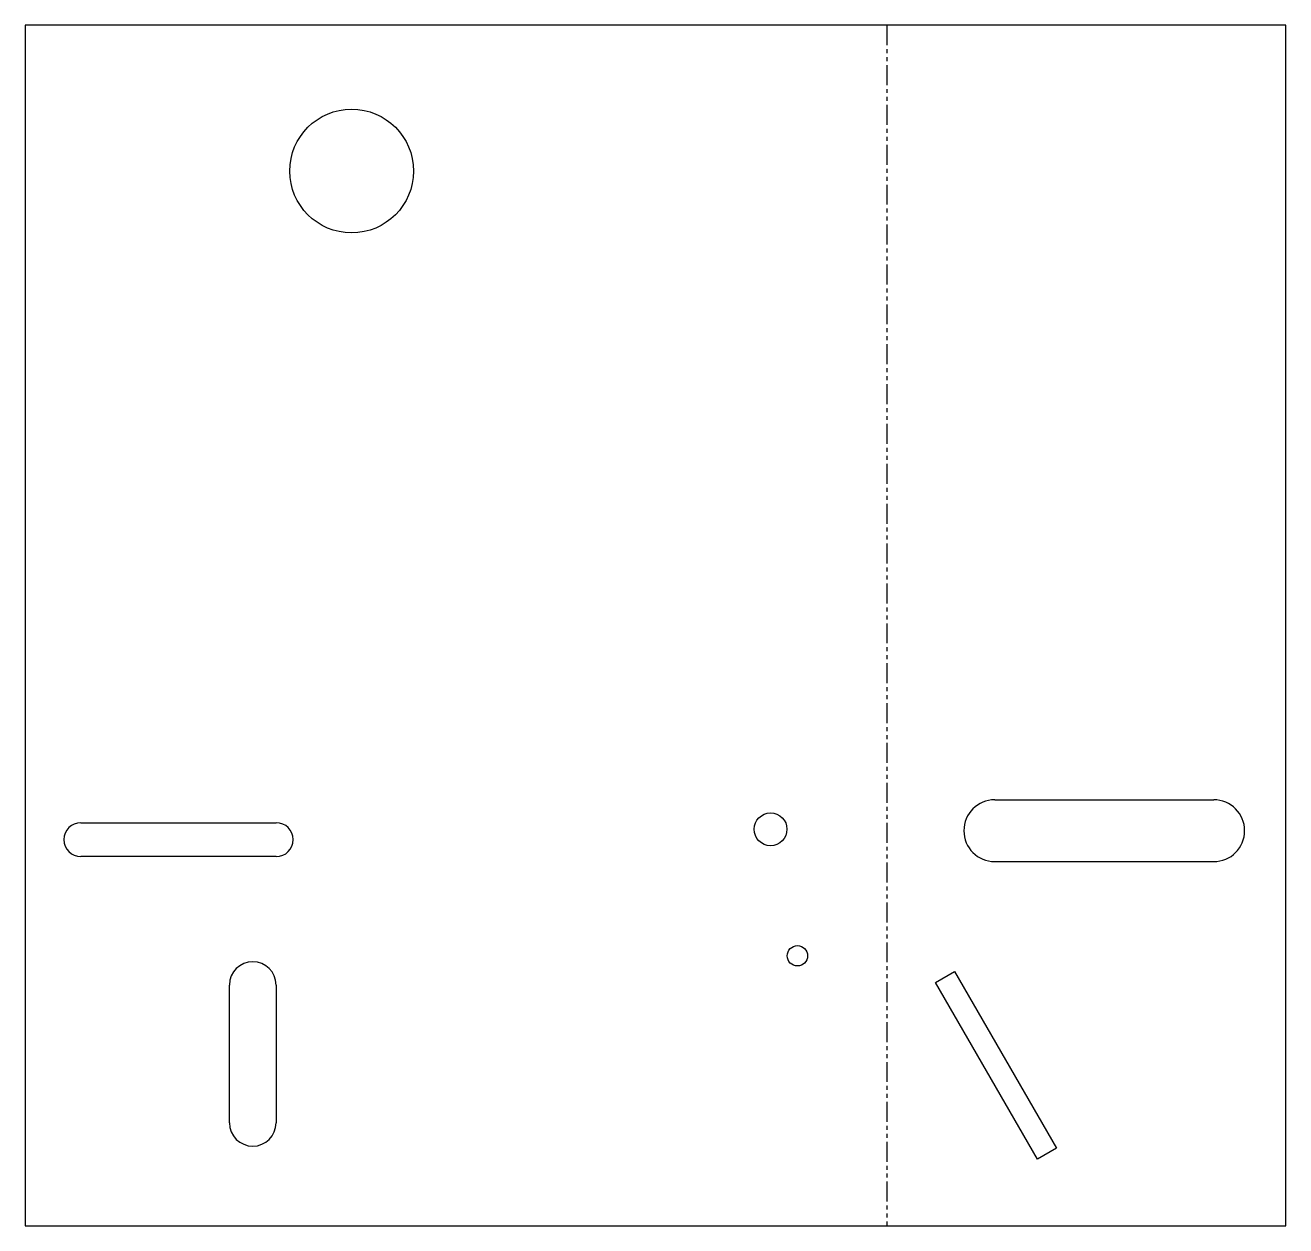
# Model space of a CAD drawing. Header units: millimetres. Extents: x 0 to 201, y 0 to 191.
import ezdxf

# ---------------------------------------------------------------- set-up
doc = ezdxf.new("R2010")
doc.units = ezdxf.units.MM
doc.linetypes.add('PHANTOM', pattern=[6.35, 3.175, -0.635, 0.635, -0.635, 0.635, -0.635])
doc.layers.add('BEND', color=7, linetype='Continuous')
doc.layers.add('CUT', color=7, linetype='Continuous')

msp = doc.modelspace()

# ---------------------------------------------------------------- linework, layer by layer
at = {"layer": 'BEND', "color": 3, "linetype": 'PHANTOM'}
msp.add_line((137.22, 191.18), (137.22, 0), dxfattribs=at)
at = {"layer": 'CUT'}
for p, q in [((0, 191.18), (0, 0)), ((200.73, 191.18), (0, 191.18)), ((200.73, 0), (200.73, 191.18)), ((154.39, 67.83), (189.26, 67.83)), ((8.87, 64.19), (39.97, 64.19)), ((39.97, 58.79), (8.87, 58.79)), ((189.26, 57.98), (154.39, 57.98)), ((144.96, 38.75), (147.98, 40.5)), ((147.98, 40.5), (164.22, 12.37)), ((32.52, 16.39), (32.52, 38.34)), ((39.94, 38.34), (39.94, 16.39)), ((161.2, 10.62), (144.96, 38.75)), ((164.22, 12.37), (161.2, 10.62)), ((0, 0), (200.73, 0))]:
    msp.add_line(p, q, dxfattribs=at)
for centre, radius in [((51.98, 167.96), 9.85), ((118.69, 63.14), 2.61), ((122.96, 42.99), 1.62)]:
    msp.add_circle(centre, radius, dxfattribs=at)
for centre, radius, start, end in [((154.39, 62.91), 4.92, 90, -90), ((189.26, 62.91), 4.92, -90, 90), ((8.87, 61.49), 2.7, 90, -90), ((39.97, 61.49), 2.7, -90, 90), ((36.23, 38.34), 3.71, 0, 180), ((36.23, 16.39), 3.71, 180, 0)]:
    msp.add_arc(centre, radius, start, end, dxfattribs=at)

doc.saveas('drawing.dxf')
